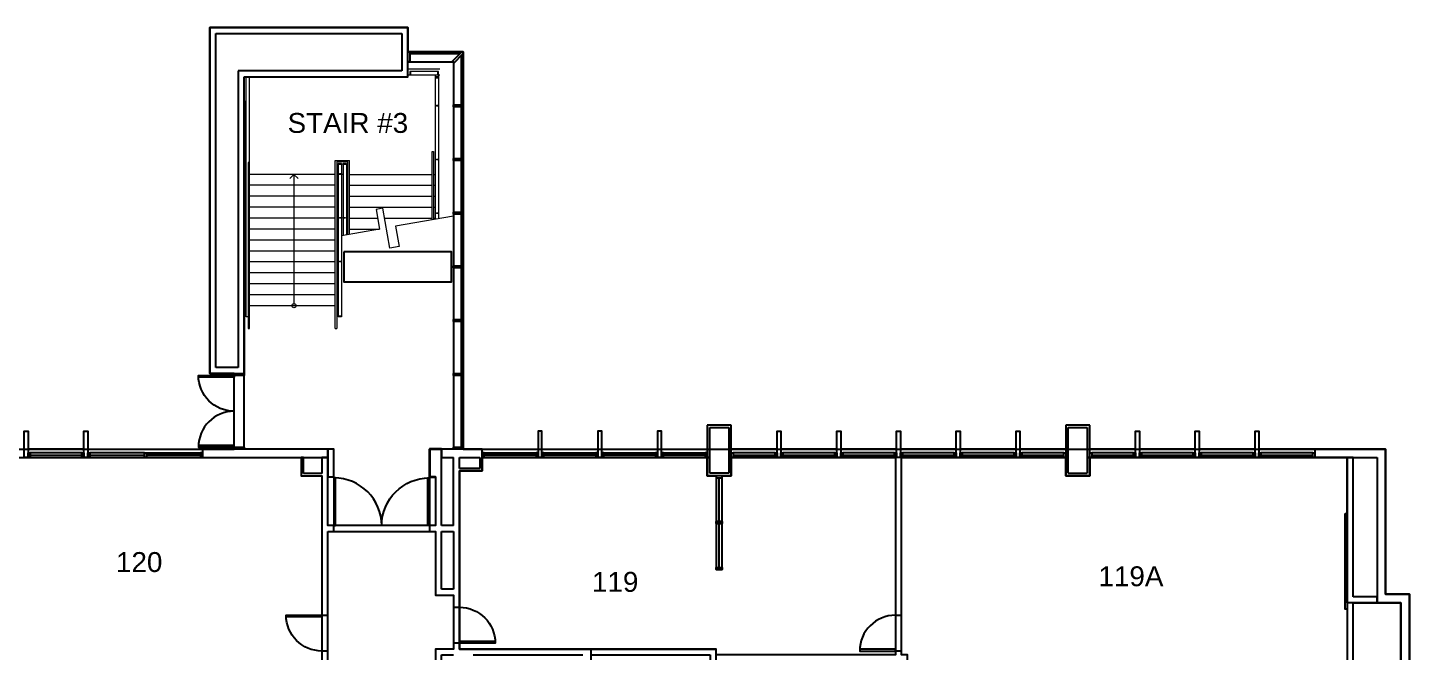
# Model space of a CAD drawing. Header units: inches. Extents: x -60 to 4824, y -1448 to 1233.
# Drawn here: x 3400 to 4788, y 607 to 1233 of the extents above; entities that cross this region are included whole.
import ezdxf

# ---------------------------------------------------------------- set-up
doc = ezdxf.new("R2010")
doc.units = ezdxf.units.IN
doc.header["$LTSCALE"] = 96
doc.header["$MEASUREMENT"] = 0
for name, color, linetype, lineweight in [('A-Anno-Note', 3, 'Continuous', 25), ('A-FLOR-CASE', 3, 'Continuous', 25), ('A-FLOR-STRS', 4, 'Continuous', 13), ('A-FLOR-STRS-ARRW', 1, 'Continuous', 5), ('A-WALL-INTR', 4, 'Continuous', 35)]:
    doc.layers.add(name, color=color, linetype=linetype, lineweight=lineweight)
for name, color, linetype in [('A-DOOR', 4, 'Continuous'), ('A-GLAZ', 3, 'Continuous'), ('A-WALL', 5, 'Continuous'), ('A-WALL-JAMB', 6, 'Continuous'), ('POLYGONS', 1, 'Continuous')]:
    doc.layers.add(name, color=color, linetype=linetype)
doc.styles.get("Standard").update_dxf_attribs({"font": 'arial.ttf'})

# ---------------------------------------------------------------- blocks, each defined once
blk = doc.blocks.new('*U492')
at = {"linetype": 'ByBlock', "lineweight": -2}
for p, q in [((146, 0), (0, 0)), ((8.5, -8.5), (154.5, -8.5))]:
    blk.add_line(p, q, dxfattribs=at)
at = {"lineweight": -2}
for p, q in [((146, 0), (0, 0)), ((8.5, -8.5), (154.5, -8.5))]:
    blk.add_line(p, q, dxfattribs=at)
blk = doc.blocks.new('*U494')
at = {"linetype": 'ByBlock', "lineweight": -2}
for p, q in [((668.5, 0), (-8.5, 0)), ((0, -8.5), (668.5, -8.5)), ((668.5, -8.5), (668.5, 0)), ((704.5, 0), (704.5, -8.5)), ((725.5, 0), (704.5, 0)), ((704.5, -8.5), (717, -8.5))]:
    blk.add_line(p, q, dxfattribs=at)
at = {"lineweight": -2}
for p, q in [((668.5, 0), (-8.5, 0)), ((0, -8.5), (668.5, -8.5)), ((668.5, -8.5), (668.5, 0)), ((704.5, 0), (704.5, -8.5)), ((725.5, 0), (704.5, 0)), ((704.5, -8.5), (717, -8.5))]:
    blk.add_line(p, q, dxfattribs=at)
blk = doc.blocks.new('*U496')
at = {"linetype": 'ByBlock', "lineweight": -2}
for p, q in [((0, 0), (0, -6)), ((68.5, 0), (0, 0)), ((158.5, 0), (74.5, 0)), ((158.5, -6), (158.5, 0)), ((352.5, 0), (194.5, 0)), ((352.5, -6), (352.5, 0)), ((388.5, 0), (388.5, -6)), ((609.5, 0), (388.5, 0)), ((609.5, -6), (609.5, 0)), ((645.5, 0), (645.5, -6)), ((771.5, 0), (645.5, 0)), ((0, -6), (16, -6)), ((18.5, -6), (158.5, -6)), ((194.5, 0), (194.5, -6)), ((194.5, -6), (279.5, -6)), ((285.5, -6), (342.5, -6)), ((348.5, -6), (352.5, -6)), ((388.5, -6), (492.5, -6)), ((498.5, -6), (609.5, -6)), ((645.5, -6), (649.5, -6)), ((655.5, -6), (771.5, -6)), ((777.5, -6), (795.5, -6))]:
    blk.add_line(p, q, dxfattribs=at)
at = {"lineweight": -2}
for p, q in [((0, 0), (0, -6)), ((68.5, 0), (0, 0)), ((158.5, 0), (74.5, 0)), ((158.5, -6), (158.5, 0)), ((352.5, 0), (194.5, 0)), ((352.5, -6), (352.5, 0)), ((388.5, 0), (388.5, -6)), ((609.5, 0), (388.5, 0)), ((609.5, -6), (609.5, 0)), ((645.5, 0), (645.5, -6)), ((771.5, 0), (645.5, 0)), ((0, -6), (16, -6)), ((18.5, -6), (158.5, -6)), ((194.5, 0), (194.5, -6)), ((194.5, -6), (279.5, -6)), ((285.5, -6), (342.5, -6)), ((348.5, -6), (352.5, -6)), ((388.5, -6), (492.5, -6)), ((498.5, -6), (609.5, -6)), ((645.5, -6), (649.5, -6)), ((655.5, -6), (771.5, -6)), ((777.5, -6), (795.5, -6))]:
    blk.add_line(p, q, dxfattribs=at)
blk = doc.blocks.new('*U364')
at = {"linetype": 'ByBlock', "lineweight": -2}
for p, q in [((0, 6), (0, 0)), ((0, 6), (90.5, 6)), ((0, 0), (16, 0)), ((96.5, 6), (170.5, 6)), ((123.5, 0), (170.5, 0)), ((170.5, 0), (170.5, 6)), ((206.5, 6), (206.5, 0)), ((210.5, 6), (206.5, 6)), ((206.5, 0), (220.5, 0)), ((220.5, 6), (216.5, 6)), ((220.5, 0), (220.5, 6)), ((256.5, 6), (256.5, 0)), ((330.5, 6), (256.5, 6)), ((256.5, 0), (410.5, 0)), ((410.5, 6), (336.5, 6)), ((410.5, 0), (410.5, 6)), ((446.5, 6), (446.5, 0)), ((450.5, 6), (446.5, 6)), ((446.5, 0), (456.5, 0)), ((456.5, 0), (456.5, 6)), ((492.5, 6), (492.5, 0)), ((492.5, 6), (515.3, 6)), ((495, 0), (514, 0)), ((530.5, 6), (515.3, 6)), ((516.5, 0), (530.5, 0)), ((530.5, 0), (530.5, 6)), ((566.5, 6), (566.5, 0)), ((570.5, 6), (566.5, 6)), ((566.5, 0), (650.5, 0)), ((650.5, 6), (576.5, 6)), ((650.5, 0), (650.5, 6)), ((686.5, 6), (686.5, 0)), ((690.5, 6), (686.5, 6)), ((686.5, 0), (700.5, 0)), ((700.5, 6), (696.5, 6)), ((700.5, 0), (700.5, 6)), ((736.5, 6), (736.5, 0)), ((810.5, 6), (736.5, 6)), ((736.5, 0), (816.5, 0)), ((18.5, 0), (117.5, 0))]:
    blk.add_line(p, q, dxfattribs=at)
at = {"lineweight": -2}
for p, q in [((0, 6), (0, 0)), ((0, 6), (90.5, 6)), ((0, 0), (16, 0)), ((96.5, 6), (170.5, 6)), ((123.5, 0), (170.5, 0)), ((170.5, 0), (170.5, 6)), ((206.5, 6), (206.5, 0)), ((210.5, 6), (206.5, 6)), ((206.5, 0), (220.5, 0)), ((220.5, 6), (216.5, 6)), ((220.5, 0), (220.5, 6)), ((256.5, 6), (256.5, 0)), ((330.5, 6), (256.5, 6)), ((256.5, 0), (410.5, 0)), ((410.5, 6), (336.5, 6)), ((410.5, 0), (410.5, 6)), ((446.5, 6), (446.5, 0)), ((450.5, 6), (446.5, 6)), ((446.5, 0), (456.5, 0)), ((456.5, 0), (456.5, 6)), ((492.5, 6), (492.5, 0)), ((492.5, 6), (515.3, 6)), ((495, 0), (514, 0)), ((530.5, 6), (515.3, 6)), ((516.5, 0), (530.5, 0)), ((530.5, 0), (530.5, 6)), ((566.5, 6), (566.5, 0)), ((570.5, 6), (566.5, 6)), ((566.5, 0), (650.5, 0)), ((650.5, 6), (576.5, 6)), ((650.5, 0), (650.5, 6)), ((686.5, 6), (686.5, 0)), ((690.5, 6), (686.5, 6)), ((686.5, 0), (700.5, 0)), ((700.5, 6), (696.5, 6)), ((700.5, 0), (700.5, 6)), ((736.5, 6), (736.5, 0)), ((810.5, 6), (736.5, 6)), ((736.5, 0), (816.5, 0)), ((18.5, 0), (117.5, 0))]:
    blk.add_line(p, q, dxfattribs=at)
blk = doc.blocks.new('*U366')
at = {"linetype": 'ByBlock', "lineweight": -2}
for p, q in [((18, 3), (0, 3)), ((24, 3), (282, 3)), ((6, -3), (18, -3)), ((38, -3), (148, -3)), ((156, -3), (276, -3))]:
    blk.add_line(p, q, dxfattribs=at)
at = {"lineweight": -2}
for p, q in [((18, 3), (0, 3)), ((24, 3), (282, 3)), ((6, -3), (18, -3)), ((38, -3), (148, -3)), ((156, -3), (276, -3))]:
    blk.add_line(p, q, dxfattribs=at)
blk = doc.blocks.new('*U294')
at = {"linetype": 'ByBlock', "lineweight": -2}
for p, q in [((0, -8.5), (24, -8.5)), ((32.5, 0), (8.5, 0))]:
    blk.add_line(p, q, dxfattribs=at)
at = {"lineweight": -2}
for p, q in [((0, -8.5), (24, -8.5)), ((32.5, 0), (8.5, 0))]:
    blk.add_line(p, q, dxfattribs=at)
blk = doc.blocks.new('*U297')
at = {"linetype": 'ByBlock', "lineweight": -2}
for p, q in [((0, 0), (0, -8.5)), ((71, 0), (0, 0)), ((0, -8.5), (62.5, -8.5))]:
    blk.add_line(p, q, dxfattribs=at)
at = {"lineweight": -2}
for p, q in [((0, 0), (0, -8.5)), ((71, 0), (0, 0)), ((0, -8.5), (62.5, -8.5))]:
    blk.add_line(p, q, dxfattribs=at)
blk = doc.blocks.new('*U300')
at = {"linetype": 'ByBlock', "lineweight": -2}
for p, q in [((0, 3), (0, -3)), ((158.5, 3), (0, 3)), ((158.5, -3), (158.5, 3)), ((194.5, 3), (194.5, -3)), ((198.5, 3), (194.5, 3)), ((0, -3), (158.5, -3)), ((194.5, -3), (198.5, -3))]:
    blk.add_line(p, q, dxfattribs=at)
at = {"lineweight": -2}
for p, q in [((0, 3), (0, -3)), ((158.5, 3), (0, 3)), ((158.5, -3), (158.5, 3)), ((194.5, 3), (194.5, -3)), ((198.5, 3), (194.5, 3)), ((0, -3), (158.5, -3)), ((194.5, -3), (198.5, -3))]:
    blk.add_line(p, q, dxfattribs=at)
blk = doc.blocks.new('*U301')
at = {"linetype": 'ByBlock', "lineweight": -2}
for p, q in [((18, 3), (6, 3)), ((0, -3), (18, -3))]:
    blk.add_line(p, q, dxfattribs=at)
at = {"lineweight": -2}
for p, q in [((18, 3), (6, 3)), ((0, -3), (18, -3))]:
    blk.add_line(p, q, dxfattribs=at)
blk = doc.blocks.new('*U302')
at = {"linetype": 'ByBlock', "lineweight": -2}
for p, q in [((61, 0), (-3, 0)), ((116, 0), (67, 0)), ((3, -6), (61, -6)), ((67, -6), (144, -6))]:
    blk.add_line(p, q, dxfattribs=at)
at = {"lineweight": -2}
for p, q in [((61, 0), (-3, 0)), ((116, 0), (67, 0)), ((3, -6), (61, -6)), ((67, -6), (144, -6))]:
    blk.add_line(p, q, dxfattribs=at)
blk = doc.blocks.new('*U306')
at = {"linetype": 'ByBlock', "lineweight": -2}
for p, q in [((420, 0), (-3, 0)), ((3, -6), (414, -6))]:
    blk.add_line(p, q, dxfattribs=at)
at = {"lineweight": -2}
for p, q in [((420, 0), (-3, 0)), ((3, -6), (414, -6))]:
    blk.add_line(p, q, dxfattribs=at)
blk = doc.blocks.new('*U227')
at = {"linetype": 'ByBlock', "lineweight": -2}
for p, q in [((17.2, 0), (-1.3, 0)), ((17.2, -2.5), (17.2, 0)), ((1.3, -2.5), (17.2, -2.5))]:
    blk.add_line(p, q, dxfattribs=at)
at = {"lineweight": -2}
for p, q in [((17.2, 0), (-1.3, 0)), ((17.2, -2.5), (17.2, 0)), ((1.3, -2.5), (17.2, -2.5))]:
    blk.add_line(p, q, dxfattribs=at)
blk = doc.blocks.new('*U228')
at = {"linetype": 'ByBlock', "lineweight": -2}
for p, q in [((0, 0), (0, -2.5)), ((32.5, 0), (0, 0)), ((0, -2.5), (30, -2.5))]:
    blk.add_line(p, q, dxfattribs=at)
at = {"lineweight": -2}
for p, q in [((0, 0), (0, -2.5)), ((32.5, 0), (0, 0)), ((0, -2.5), (30, -2.5))]:
    blk.add_line(p, q, dxfattribs=at)
blk = doc.blocks.new('*U229')
at = {"linetype": 'ByBlock', "lineweight": -2}
for p, q in [((17.2, 0), (1.3, 0)), ((17.2, -2.5), (17.2, 0)), ((-1.2, -2.5), (17.2, -2.5))]:
    blk.add_line(p, q, dxfattribs=at)
at = {"lineweight": -2}
for p, q in [((17.2, 0), (1.3, 0)), ((17.2, -2.5), (17.2, 0)), ((-1.2, -2.5), (17.2, -2.5))]:
    blk.add_line(p, q, dxfattribs=at)
blk = doc.blocks.new('*U230')
at = {"linetype": 'ByBlock', "lineweight": -2}
for p, q in [((0, 0), (0, -2.5)), ((30, 0), (0, 0)), ((0, -2.5), (32.5, -2.5))]:
    blk.add_line(p, q, dxfattribs=at)
at = {"lineweight": -2}
for p, q in [((0, 0), (0, -2.5)), ((30, 0), (0, 0)), ((0, -2.5), (32.5, -2.5))]:
    blk.add_line(p, q, dxfattribs=at)
blk = doc.blocks.new('*U231')
at = {"linetype": 'ByBlock', "lineweight": -2}
for p, q in [((6.5, 1.2), (-2.5, 1.2)), ((21.5, 1.2), (12.5, 1.2)), ((0, -1.3), (19, -1.3))]:
    blk.add_line(p, q, dxfattribs=at)
at = {"lineweight": -2}
for p, q in [((6.5, 1.2), (-2.5, 1.2)), ((21.5, 1.2), (12.5, 1.2)), ((0, -1.3), (19, -1.3))]:
    blk.add_line(p, q, dxfattribs=at)
blk = doc.blocks.new('*U232')
at = {"linetype": 'ByBlock', "lineweight": -2}
for p, q in [((19, 1.2), (0, 1.2)), ((-2.5, -1.3), (21.5, -1.3))]:
    blk.add_line(p, q, dxfattribs=at)
at = {"lineweight": -2}
for p, q in [((19, 1.2), (0, 1.2)), ((-2.5, -1.3), (21.5, -1.3))]:
    blk.add_line(p, q, dxfattribs=at)
blk = doc.blocks.new('*U233')
at = {"linetype": 'ByBlock', "lineweight": -2}
for p, q in [((17.2, 0), (-1.3, 0)), ((17.2, -2.5), (17.2, 0)), ((1.3, -2.5), (17.2, -2.5))]:
    blk.add_line(p, q, dxfattribs=at)
at = {"lineweight": -2}
for p, q in [((17.2, 0), (-1.3, 0)), ((17.2, -2.5), (17.2, 0)), ((1.3, -2.5), (17.2, -2.5))]:
    blk.add_line(p, q, dxfattribs=at)
blk = doc.blocks.new('*U234')
at = {"linetype": 'ByBlock', "lineweight": -2}
for p, q in [((0, 0), (0, -2.5)), ((32.5, 0), (0, 0)), ((0, -2.5), (30, -2.5))]:
    blk.add_line(p, q, dxfattribs=at)
at = {"lineweight": -2}
for p, q in [((0, 0), (0, -2.5)), ((32.5, 0), (0, 0)), ((0, -2.5), (30, -2.5))]:
    blk.add_line(p, q, dxfattribs=at)
blk = doc.blocks.new('*U235')
at = {"linetype": 'ByBlock', "lineweight": -2}
for p, q in [((17.2, 0), (1.3, 0)), ((17.2, -2.5), (17.2, 0)), ((-1.2, -2.5), (17.2, -2.5))]:
    blk.add_line(p, q, dxfattribs=at)
at = {"lineweight": -2}
for p, q in [((17.2, 0), (1.3, 0)), ((17.2, -2.5), (17.2, 0)), ((-1.2, -2.5), (17.2, -2.5))]:
    blk.add_line(p, q, dxfattribs=at)
blk = doc.blocks.new('*U236')
at = {"linetype": 'ByBlock', "lineweight": -2}
for p, q in [((0, 0), (0, -2.5)), ((30, 0), (0, 0)), ((0, -2.5), (32.5, -2.5))]:
    blk.add_line(p, q, dxfattribs=at)
at = {"lineweight": -2}
for p, q in [((0, 0), (0, -2.5)), ((30, 0), (0, 0)), ((0, -2.5), (32.5, -2.5))]:
    blk.add_line(p, q, dxfattribs=at)
blk = doc.blocks.new('*U237')
at = {"linetype": 'ByBlock', "lineweight": -2}
for p, q in [((21.5, 1.3), (-2.5, 1.3)), ((0, -1.2), (19, -1.2))]:
    blk.add_line(p, q, dxfattribs=at)
at = {"lineweight": -2}
for p, q in [((21.5, 1.3), (-2.5, 1.3)), ((0, -1.2), (19, -1.2))]:
    blk.add_line(p, q, dxfattribs=at)
blk = doc.blocks.new('*U238')
at = {"linetype": 'ByBlock', "lineweight": -2}
for p, q in [((19, 1.2), (0, 1.2)), ((-2.5, -1.2), (21.5, -1.2))]:
    blk.add_line(p, q, dxfattribs=at)
at = {"lineweight": -2}
for p, q in [((19, 1.2), (0, 1.2)), ((-2.5, -1.2), (21.5, -1.2))]:
    blk.add_line(p, q, dxfattribs=at)
blk = doc.blocks.new('*U240')
at = {"linetype": 'ByBlock', "lineweight": -2}
for p, q in [((0, 4.3), (0, -4.2)), ((126, 4.3), (0, 4.3)), ((126, -4.2), (126, 4.3)), ((0, -4.2), (126, -4.2))]:
    blk.add_line(p, q, dxfattribs=at)
at = {"lineweight": -2}
for p, q in [((0, 4.3), (0, -4.2)), ((126, 4.3), (0, 4.3)), ((126, -4.2), (126, 4.3)), ((0, -4.2), (126, -4.2))]:
    blk.add_line(p, q, dxfattribs=at)
blk = doc.blocks.new('*U241')
at = {"linetype": 'ByBlock', "lineweight": -2}
for p, q in [((20.5, 4.2), (0, 4.2)), ((38.5, 4.2), (26.5, 4.2)), ((38.5, -4.2), (38.5, 4.2)), ((-2.5, -4.2), (38.5, -4.2))]:
    blk.add_line(p, q, dxfattribs=at)
at = {"lineweight": -2}
for p, q in [((20.5, 4.2), (0, 4.2)), ((38.5, 4.2), (26.5, 4.2)), ((38.5, -4.2), (38.5, 4.2)), ((-2.5, -4.2), (38.5, -4.2))]:
    blk.add_line(p, q, dxfattribs=at)
blk = doc.blocks.new('*U250')
at = {"linetype": 'ByBlock', "lineweight": -2}
for p, q in [((27, 1.2), (6, 1.2)), ((6, -1.2), (24.5, -1.2))]:
    blk.add_line(p, q, dxfattribs=at)
at = {"lineweight": -2}
for p, q in [((27, 1.2), (6, 1.2)), ((6, -1.2), (24.5, -1.2))]:
    blk.add_line(p, q, dxfattribs=at)
blk = doc.blocks.new('*U172')
at = {"linetype": 'ByBlock', "lineweight": -2}
for p, q in [((12, 0), (0, 0)), ((24, 0), (18, 0)), ((24, -6), (24, 0)), ((120, 0), (120, -6)), ((126, 0), (120, 0)), ((0, -6), (12, -6)), ((18, -6), (24, -6)), ((120, -6), (126, -6))]:
    blk.add_line(p, q, dxfattribs=at)
at = {"lineweight": -2}
for p, q in [((12, 0), (0, 0)), ((24, 0), (18, 0)), ((24, -6), (24, 0)), ((120, 0), (120, -6)), ((126, 0), (120, 0)), ((0, -6), (12, -6)), ((18, -6), (24, -6)), ((120, -6), (126, -6))]:
    blk.add_line(p, q, dxfattribs=at)
blk = doc.blocks.new('*U173')
at = {"linetype": 'ByBlock', "lineweight": -2}
for p, q in [((6, 0), (0, 0)), ((6, -28), (6, 0)), ((-6, -28), (6, -28))]:
    blk.add_line(p, q, dxfattribs=at)
at = {"lineweight": -2}
for p, q in [((6, 0), (0, 0)), ((6, -28), (6, 0)), ((-6, -28), (6, -28))]:
    blk.add_line(p, q, dxfattribs=at)
blk = doc.blocks.new('*U174')
at = {"linetype": 'ByBlock', "lineweight": -2}
for p, q in [((0, 0), (0, -28)), ((6, 0), (0, 0)), ((6, -28), (6, 0)), ((0, -28), (6, -28))]:
    blk.add_line(p, q, dxfattribs=at)
at = {"lineweight": -2}
for p, q in [((0, 0), (0, -28)), ((6, 0), (0, 0)), ((6, -28), (6, 0)), ((0, -28), (6, -28))]:
    blk.add_line(p, q, dxfattribs=at)
blk = doc.blocks.new('*U447')
at = {"linetype": 'ByBlock', "lineweight": -2}
for p, q in [((27, 3), (3, 3)), ((27, -3), (27, 3)), ((3, -3), (27, -3))]:
    blk.add_line(p, q, dxfattribs=at)
at = {"lineweight": -2}
for p, q in [((27, 3), (3, 3)), ((27, -3), (27, 3)), ((3, -3), (27, -3))]:
    blk.add_line(p, q, dxfattribs=at)
blk = doc.blocks.new('*U448')
at = {"linetype": 'ByBlock', "lineweight": -2}
for p, q in [((0, 3), (0, -3)), ((140, 3), (0, 3)), ((208.5, 3), (146, 3)), ((208.5, -3), (208.5, 3)), ((244.5, 3), (244.5, -3)), ((324.5, 3), (244.5, 3)), ((0, -3), (208.5, -3)), ((244.5, -3), (318.5, -3))]:
    blk.add_line(p, q, dxfattribs=at)
at = {"lineweight": -2}
for p, q in [((0, 3), (0, -3)), ((140, 3), (0, 3)), ((208.5, 3), (146, 3)), ((208.5, -3), (208.5, 3)), ((244.5, 3), (244.5, -3)), ((324.5, 3), (244.5, 3)), ((0, -3), (208.5, -3)), ((244.5, -3), (318.5, -3))]:
    blk.add_line(p, q, dxfattribs=at)
blk = doc.blocks.new('*U39')
at = {"linetype": 'ByBlock', "lineweight": -2}
for p, q in [((9, 0), (3, 0)), ((9, -6), (9, 0)), ((45, 0), (45, -6)), ((57, 0), (45, 0)), ((121, 0), (63, 0)), ((127, 0), (195.5, 0)), ((3, -6), (9, -6)), ((45, -6), (121, -6)), ((121, -6), (182, -6)), ((184.5, -6), (195.5, -6))]:
    blk.add_line(p, q, dxfattribs=at)
at = {"lineweight": -2}
for p, q in [((9, 0), (3, 0)), ((9, -6), (9, 0)), ((45, 0), (45, -6)), ((57, 0), (45, 0)), ((121, 0), (63, 0)), ((127, 0), (195.5, 0)), ((3, -6), (9, -6)), ((45, -6), (121, -6)), ((121, -6), (182, -6)), ((184.5, -6), (195.5, -6))]:
    blk.add_line(p, q, dxfattribs=at)
blk = doc.blocks.new('*U68')
at = {"linetype": 'ByBlock', "lineweight": -2}
for p, q in [((344.5, 0), (-3, 0)), ((3, -6), (338.5, -6))]:
    blk.add_line(p, q, dxfattribs=at)
at = {"lineweight": -2}
for p, q in [((344.5, 0), (-3, 0)), ((3, -6), (338.5, -6))]:
    blk.add_line(p, q, dxfattribs=at)
blk = doc.blocks.new('*U69')
at = {"linetype": 'ByBlock', "lineweight": -2}
for p, q in [((186.8, 3), (0, 3)), ((-6, -3), (192.8, -3))]:
    blk.add_line(p, q, dxfattribs=at)
at = {"lineweight": -2}
for p, q in [((186.8, 3), (0, 3)), ((-6, -3), (192.8, -3))]:
    blk.add_line(p, q, dxfattribs=at)
blk = doc.blocks.new('*U70')
at = {"linetype": 'ByBlock', "lineweight": -2}
for p, q in [((40.5, 0), (3, 0)), ((-3, -6), (46.5, -6))]:
    blk.add_line(p, q, dxfattribs=at)
at = {"lineweight": -2}
for p, q in [((40.5, 0), (3, 0)), ((-3, -6), (46.5, -6))]:
    blk.add_line(p, q, dxfattribs=at)
blk = doc.blocks.new('*U71')
at = {"linetype": 'ByBlock', "lineweight": -2}
for p, q in [((301, 0), (3, 0)), ((-3, -6), (295, -6))]:
    blk.add_line(p, q, dxfattribs=at)
at = {"lineweight": -2}
for p, q in [((301, 0), (3, 0)), ((-3, -6), (295, -6))]:
    blk.add_line(p, q, dxfattribs=at)
blk = doc.blocks.new('*U72')
at = {"linetype": 'ByBlock', "lineweight": -2}
for p, q in [((28.5, 3), (-6, 3)), ((0, -3), (22.5, -3))]:
    blk.add_line(p, q, dxfattribs=at)
at = {"lineweight": -2}
for p, q in [((28.5, 3), (-6, 3)), ((0, -3), (22.5, -3))]:
    blk.add_line(p, q, dxfattribs=at)
blk = doc.blocks.new('*U75')
at = {"linetype": 'ByBlock', "lineweight": -2}
for p, q in [((158.3, 3), (-6, 3)), ((0, -3), (164.3, -3))]:
    blk.add_line(p, q, dxfattribs=at)
at = {"lineweight": -2}
for p, q in [((158.3, 3), (-6, 3)), ((0, -3), (164.3, -3))]:
    blk.add_line(p, q, dxfattribs=at)
blk = doc.blocks.new('*U96')
at = {"linetype": 'ByBlock', "lineweight": -2}
for p, q in [((20.5, 1.2), (-2.5, 1.2)), ((0, -1.2), (20.5, -1.2))]:
    blk.add_line(p, q, dxfattribs=at)
at = {"lineweight": -2}
for p, q in [((20.5, 1.2), (-2.5, 1.2)), ((0, -1.2), (20.5, -1.2))]:
    blk.add_line(p, q, dxfattribs=at)
blk = doc.blocks.new('*U97')
at = {"linetype": 'ByBlock', "lineweight": -2}
for p, q in [((12.2, 0), (1.2, 0)), ((-1.3, -2.5), (20.7, -2.5))]:
    blk.add_line(p, q, dxfattribs=at)
at = {"lineweight": -2}
for p, q in [((12.2, 0), (1.2, 0)), ((-1.3, -2.5), (20.7, -2.5))]:
    blk.add_line(p, q, dxfattribs=at)
blk = doc.blocks.new('*U98')
at = {"linetype": 'ByBlock', "lineweight": -2}
for p, q in [((0, 0), (0, -2.5)), ((16, 0), (0, 0)), ((0, -2.5), (18.5, -2.5))]:
    blk.add_line(p, q, dxfattribs=at)
at = {"lineweight": -2}
for p, q in [((0, 0), (0, -2.5)), ((16, 0), (0, 0)), ((0, -2.5), (18.5, -2.5))]:
    blk.add_line(p, q, dxfattribs=at)

msp = doc.modelspace()

# ---------------------------------------------------------------- linework, layer by layer
at = {"layer": 'A-DOOR', "linetype": 'ByBlock', "lineweight": -2}
for points in [[(3608, 884), (3608, 882.2), (3572, 882.2), (3572, 884)], [(3608, 812), (3608, 813.7), (3572, 813.7), (3572, 812)], [(3708, 733), (3709.7, 733), (3709.7, 781), (3708, 781)], [(3804, 733), (3802.2, 733), (3802.2, 781), (3804, 781)], [(3696, 643), (3696, 641.3), (3660, 641.3), (3660, 643)], [(3834, 615), (3834, 616.8), (3870, 616.8), (3870, 615)], [(4272, 607), (4272, 608.8), (4236, 608.8), (4236, 607)]]:
    msp.add_lwpolyline(points, close=True, dxfattribs=at)
at = {"layer": 'A-DOOR', "linetype": 'ByBlock', "lineweight": -2, "extrusion": (3.00131e-34, -4.91387e-27, -1)}
msp.add_arc((-3608, 884), 36, 270, 360, dxfattribs=at)
at = {"layer": 'A-DOOR', "linetype": 'ByBlock', "lineweight": -2}
for centre, radius, start, end in [((3608, 812), 36, 90, 180), ((3708, 733), 48, 0, 90), ((4272, 607), 36, 90, 180)]:
    msp.add_arc(centre, radius, start, end, dxfattribs=at)
at = {"layer": 'A-DOOR', "linetype": 'ByBlock', "lineweight": -2, "extrusion": (0, 0, -1)}
for centre, radius, start, end in [((-3804, 733), 48, 0, 90), ((-3696, 643), 36, 270, 0), ((-3834, 615), 36, 90, 180)]:
    msp.add_arc(centre, radius, start, end, dxfattribs=at)
at = {"layer": 'A-FLOR-CASE'}
for points in [[(3718, 1008), (3718, 978), (3826, 978), (3826, 1008)], [(4723.5, 745.2), (4725.5, 745.2), (4725.5, 649.2), (4723.5, 649.2)]]:
    msp.add_lwpolyline(points, close=True, dxfattribs=at)
at = {"layer": 'A-FLOR-STRS'}
for p, q in [((3620, 943), (3620, 1184)), ((3623.4, 943), (3623.4, 1184)), ((3782.2, 1192), (3814.4, 1192)), ((3782.2, 1186), (3814.4, 1186)), ((3809.6, 1186), (3809.6, 1040.8)), ((3813, 1186), (3813, 1041.4)), ((3709.4, 931), (3709.4, 1100)), ((3709.4, 1100), (3723.6, 1100)), ((3722.1, 1098.5), (3710.9, 1098.5)), ((3710.9, 1098.5), (3710.9, 931)), ((3715.8, 1097), (3712.4, 1097)), ((3712.4, 1097), (3712.4, 943)), ((3715.8, 1097), (3715.8, 943)), ((3720.6, 1097), (3717.2, 1097)), ((3717.2, 1097), (3717.2, 1024.5)), ((3720.6, 1097), (3720.6, 1025.1)), ((3709.4, 1086), (3623.4, 1086)), ((3712.4, 1086), (3710.9, 1086)), ((3715.8, 1096), (3712.4, 1096)), ((3715.8, 1086), (3712.4, 1086)), ((3717.2, 1086), (3715.8, 1086)), ((3720.6, 1096), (3717.2, 1096)), ((3720.6, 1086), (3722.1, 1086)), ((3723.6, 1086), (3806.6, 1086)), ((3808.1, 1086), (3809.6, 1086)), ((3709.4, 1075), (3623.4, 1075)), ((3712.4, 1075), (3710.9, 1075)), ((3720.6, 1075), (3722.1, 1075)), ((3723.6, 1075), (3806.6, 1075)), ((3808.1, 1075), (3809.6, 1075)), ((3709.4, 1064), (3623.4, 1064)), ((3712.4, 1064), (3710.9, 1064)), ((3720.6, 1064), (3722.1, 1064)), ((3723.6, 1064), (3806.6, 1064)), ((3808.1, 1064), (3809.6, 1064)), ((3709.4, 1053), (3623.4, 1053)), ((3709.4, 1042), (3623.4, 1042)), ((3712.4, 1053), (3710.9, 1053)), ((3712.4, 1042), (3710.9, 1042)), ((3720.6, 1053), (3722.1, 1053)), ((3720.6, 1042), (3722.1, 1042)), ((3723.6, 1053), (3806.6, 1053)), ((3723.6, 1042), (3751.9, 1042)), ((3759.1, 1042), (3806.6, 1042)), ((3808.1, 1053), (3809.6, 1053)), ((3808.1, 1042), (3809.6, 1042)), ((3709.4, 1031), (3623.4, 1031)), ((3712.4, 1031), (3710.9, 1031)), ((3720.6, 1031), (3722.1, 1031)), ((3723.6, 1031), (3753.8, 1031)), ((3753.7, 1031), (3753.8, 1031)), ((3709.4, 1020), (3623.4, 1020)), ((3712.4, 1020), (3710.9, 1020)), ((3709.4, 1009), (3623.4, 1009)), ((3712.4, 1009), (3710.9, 1009)), ((3709.4, 998), (3623.4, 998)), ((3709.4, 987), (3623.4, 987)), ((3712.4, 998), (3710.9, 998)), ((3712.4, 987), (3710.9, 987)), ((3709.4, 976), (3623.4, 976)), ((3712.4, 976), (3710.9, 976)), ((3709.4, 965), (3623.4, 965)), ((3712.4, 965), (3710.9, 965)), ((3709.4, 954), (3623.4, 954)), ((3710.9, 954), (3712.4, 954)), ((3621.9, 943), (3620, 943)), ((3709.4, 931), (3710.9, 931))]:
    msp.add_line(p, q, dxfattribs=at)
for points in [[(3785.3, 1186), (3785.3, 1189.4), (3784.2, 1189.4), (3784.2, 1186)], [(3813, 1184), (3809.6, 1184), (3809.6, 1183), (3813, 1183)], [(3813, 1186), (3813, 1189.4), (3812, 1189.4), (3812, 1186)], [(3813, 1154.6), (3811, 1154.6), (3811, 1155.4), (3813, 1155.4)], [(3621.9, 1098), (3621.9, 931), (3623.4, 931), (3623.4, 1098), (3621.9, 1098)], [(3715.8, 1096), (3712.4, 1096), (3712.4, 1097), (3715.8, 1097)], [(3720.6, 1096), (3717.2, 1096), (3717.2, 1097), (3720.6, 1097)], [(3813, 1100.6), (3811, 1100.6), (3811, 1101.4), (3813, 1101.4)], [(3813, 1100.6), (3811, 1100.6), (3811, 1101.4), (3813, 1101.4)], [(3715.8, 1086), (3713.8, 1086), (3713.8, 1086.8), (3715.8, 1086.8)], [(3715.8, 1086), (3713.8, 1086), (3713.8, 1086.8), (3715.8, 1086.8)], [(3715.8, 1042), (3713.8, 1042), (3713.8, 1042.8), (3715.8, 1042.8)], [(3715.8, 1042), (3713.8, 1042), (3713.8, 1042.8), (3715.8, 1042.8)], [(3719.2, 1042), (3717.2, 1042), (3717.2, 1042.8), (3719.2, 1042.8)], [(3719.2, 1042), (3717.2, 1042), (3717.2, 1042.8), (3719.2, 1042.8)], [(3813, 1046.6), (3811, 1046.6), (3811, 1047.4), (3813, 1047.4)], [(3715.8, 998), (3713.8, 998), (3713.8, 998.8), (3715.8, 998.8)], [(3715.8, 998), (3713.8, 998), (3713.8, 998.8), (3715.8, 998.8)], [(3715.8, 943), (3712.4, 943), (3712.4, 944), (3715.8, 944)]]:
    msp.add_lwpolyline(points, close=True, dxfattribs=at)
for points in [[(3812, 1189.4), (3785.3, 1189.4)], [(3722.1, 1025.4), (3722.1, 1098.5)], [(3723.6, 1025.6), (3723.6, 1100)], [(3806.6, 1040.3), (3806.6, 1109), (3808.1, 1109), (3808.1, 1040.5)]]:
    msp.add_lwpolyline(points, dxfattribs=at)
at = {"layer": 'A-FLOR-STRS-ARRW'}
for points in [[(3663.7, 1081.8), (3667.9, 1086), (3672.1, 1081.8)], [(3667.9, 1086), (3667.9, 1086), (3667.9, 956)], [(3828, 1044.1), (3770, 1033.8), (3773.6, 1013.6), (3764.3, 1012), (3757.3, 1051.9), (3750.4, 1050.6), (3753.8, 1031), (3715.8, 1024.3)]]:
    msp.add_lwpolyline(points, dxfattribs=at)
msp.add_circle((3667.9, 954), 2, dxfattribs=at)
at = {"layer": 'A-GLAZ'}
for p, q in [((3838, 1209), (3782.2, 1209)), ((3838, 1156), (3838, 1207.6)), ((3834.6, 1207), (3784.2, 1207)), ((3784.2, 1199), (3826.6, 1199)), ((3828, 1197.6), (3828, 1156)), ((3836, 1156), (3836, 1205.6)), ((3618, 1160), (3618, 886)), ((3828, 1154), (3828, 1048)), ((3836, 1102), (3836, 1154)), ((3838, 1048), (3838, 1154)), ((3836, 1048), (3836, 1100)), ((3828, 1046), (3828, 994)), ((3836, 994), (3836, 1046)), ((3838, 994), (3838, 1046)), ((3828, 992), (3828, 940)), ((3836, 940), (3836, 992)), ((3838, 940), (3838, 992)), ((3828, 938), (3828, 886)), ((3836, 886), (3836, 938)), ((3838, 886), (3838, 938)), ((3828, 884), (3828, 812)), ((3836, 812), (3836, 884)), ((3838, 812), (3838, 884)), ((3457, 810), (3401, 810)), ((3455, 806), (3403, 806)), ((3461, 810), (3576, 810)), ((3518, 806), (3463, 806)), ((3520, 806), (3574, 806)), ((3857, 810), (3913, 810)), ((3859, 806), (3911, 806)), ((3917, 810), (3973, 810)), ((3919, 806), (3971, 806)), ((3977, 810), (4033, 810)), ((3979, 806), (4031, 806)), ((4037, 810), (4083, 810)), ((4039, 810), (4081, 810)), ((4039, 806), (4081, 806)), ((4153, 810), (4107, 810)), ((4151, 810), (4109, 810)), ((4151, 806), (4109, 806)), ((4213, 810), (4157, 810)), ((4211, 806), (4159, 806)), ((4273, 810), (4217, 810)), ((4271, 806), (4219, 806)), ((4333, 810), (4277, 810)), ((4331, 806), (4279, 806)), ((4393, 810), (4337, 810)), ((4391, 806), (4339, 806)), ((4443, 810), (4397, 810)), ((4441, 806), (4399, 806)), ((4513, 810), (4467, 810)), ((4511, 806), (4469, 806)), ((4573, 810), (4517, 810)), ((4571, 806), (4519, 806)), ((4633, 810), (4577, 810)), ((4631, 806), (4579, 806)), ((4693, 810), (4637, 810)), ((4691, 806), (4639, 806)), ((3403, 803.7), (3455, 803.7)), ((3403, 801.5), (3455, 801.5)), ((3463, 803.7), (3518, 803.7)), ((3463, 801.5), (3518, 801.5)), ((3574, 803.7), (3520, 803.7)), ((3574, 801.5), (3520, 801.5)), ((3911, 803.7), (3859, 803.7)), ((3911, 801.5), (3859, 801.5)), ((3971, 803.7), (3919, 803.7)), ((3971, 801.5), (3919, 801.5)), ((4031, 803.7), (3979, 803.7)), ((4031, 801.5), (3979, 801.5)), ((4081, 803.7), (4039, 803.7)), ((4081, 801.5), (4039, 801.5)), ((4109, 803.7), (4151, 803.7)), ((4109, 801.5), (4151, 801.5)), ((4159, 803.7), (4211, 803.7)), ((4159, 801.5), (4211, 801.5)), ((4219, 803.7), (4271, 803.7)), ((4219, 801.5), (4271, 801.5)), ((4279, 803.7), (4331, 803.7)), ((4279, 801.5), (4331, 801.5)), ((4339, 803.7), (4391, 803.7)), ((4339, 801.5), (4391, 801.5)), ((4399, 803.7), (4441, 803.7)), ((4399, 801.5), (4441, 801.5)), ((4469, 803.7), (4511, 803.7)), ((4469, 801.5), (4511, 801.5)), ((4519, 803.7), (4571, 803.7)), ((4519, 801.5), (4571, 801.5)), ((4579, 803.7), (4631, 803.7)), ((4579, 801.5), (4631, 801.5)), ((4639, 803.7), (4691, 803.7)), ((4639, 801.5), (4691, 801.5))]:
    msp.add_line(p, q, dxfattribs=at)
at = {"layer": 'A-GLAZ', "linetype": 'ByBlock', "lineweight": 18}
for p, q in [((4092, 735), (4092, 783)), ((4098, 735), (4098, 783)), ((4092, 689), (4092, 737)), ((4098, 689), (4098, 737))]:
    msp.add_line(p, q, dxfattribs=at)
at = {"layer": 'A-GLAZ', "linetype": 'ByBlock', "lineweight": -2}
for p, q in [((4095, 737), (4095, 781)), ((4095, 691), (4095, 735))]:
    msp.add_line(p, q, dxfattribs=at)
at = {"layer": 'A-WALL-JAMB'}
for points in [[(3784.2, 1209), (3784.2, 1199), (3782.2, 1199), (3782.2, 1209)], [(3828, 1199), (3828, 1197.6), (3838, 1207.6), (3838, 1209), (3836.6, 1209), (3826.6, 1199)], [(3838, 1154), (3828, 1154), (3828, 1156), (3838, 1156)], [(3838, 1100), (3828, 1100), (3828, 1102), (3838, 1102)], [(3838, 1046), (3828, 1046), (3828, 1048), (3838, 1048)], [(3838, 992), (3828, 992), (3828, 994), (3838, 994)], [(3838, 938), (3828, 938), (3828, 940), (3838, 940)], [(3618, 884), (3608, 884), (3608, 886), (3618, 886)], [(3838, 884), (3828, 884), (3828, 886), (3838, 886)], [(3401, 801.5), (3397, 801.5), (3397, 828), (3401, 828)], [(3461, 801.5), (3457, 801.5), (3457, 828), (3461, 828)], [(3913, 801.5), (3917, 801.5), (3917, 828), (3913, 828)], [(3973, 801.5), (3977, 801.5), (3977, 828), (3973, 828)], [(4033, 801.5), (4037, 801.5), (4037, 828), (4033, 828)], [(4157, 801.5), (4153, 801.5), (4153, 828), (4157, 828)], [(4217, 801.5), (4213, 801.5), (4213, 828), (4217, 828)], [(4277, 801.5), (4273, 801.5), (4273, 828), (4277, 828)], [(4337, 801.5), (4333, 801.5), (4333, 828), (4337, 828)], [(4397, 801.5), (4393, 801.5), (4393, 828), (4397, 828)], [(4517, 801.5), (4513, 801.5), (4513, 828), (4517, 828)], [(4577, 801.5), (4573, 801.5), (4573, 828), (4577, 828)], [(4637, 801.5), (4633, 801.5), (4633, 828), (4637, 828)], [(3401, 801.5), (3401, 806), (3403, 806), (3403, 801.5)], [(3455, 801.5), (3455, 806), (3457, 806), (3457, 801.5)], [(3461, 801.5), (3461, 806), (3463, 806), (3463, 801.5)], [(3518, 801.5), (3518, 806), (3520, 806), (3520, 801.5)], [(3576, 801.5), (3576, 806), (3574, 806), (3574, 801.5)], [(3618, 810), (3608, 810), (3608, 812), (3618, 812)], [(3838, 810), (3828, 810), (3828, 812), (3838, 812)], [(3859, 801.5), (3859, 806), (3857, 806), (3857, 801.5)], [(3913, 801.5), (3913, 806), (3911, 806), (3911, 801.5)], [(3919, 801.5), (3919, 806), (3917, 806), (3917, 801.5)], [(3973, 801.5), (3973, 806), (3971, 806), (3971, 801.5)], [(3979, 801.5), (3979, 806), (3977, 806), (3977, 801.5)], [(4033, 801.5), (4033, 806), (4031, 806), (4031, 801.5)], [(4039, 801.5), (4039, 806), (4037, 806), (4037, 801.5)], [(4083, 801.5), (4083, 806), (4081, 806), (4081, 801.5)], [(4107, 801.5), (4107, 806), (4109, 806), (4109, 801.5)], [(4151, 801.5), (4151, 806), (4153, 806), (4153, 801.5)], [(4157, 801.5), (4157, 806), (4159, 806), (4159, 801.5)], [(4211, 801.5), (4211, 806), (4213, 806), (4213, 801.5)], [(4217, 801.5), (4217, 806), (4219, 806), (4219, 801.5)], [(4271, 801.5), (4271, 806), (4273, 806), (4273, 801.5)], [(4277, 801.5), (4277, 806), (4279, 806), (4279, 801.5)], [(4331, 801.5), (4331, 806), (4333, 806), (4333, 801.5)], [(4337, 801.5), (4337, 806), (4339, 806), (4339, 801.5)], [(4391, 801.5), (4391, 806), (4393, 806), (4393, 801.5)], [(4397, 801.5), (4397, 806), (4399, 806), (4399, 801.5)], [(4441, 801.5), (4441, 806), (4443, 806), (4443, 801.5)], [(4467, 801.5), (4467, 806), (4469, 806), (4469, 801.5)], [(4511, 801.5), (4511, 806), (4513, 806), (4513, 801.5)], [(4517, 801.5), (4517, 806), (4519, 806), (4519, 801.5)], [(4571, 801.5), (4571, 806), (4573, 806), (4573, 801.5)], [(4577, 801.5), (4577, 806), (4579, 806), (4579, 801.5)], [(4631, 801.5), (4631, 806), (4633, 806), (4633, 801.5)], [(4637, 801.5), (4637, 806), (4639, 806), (4639, 801.5)], [(4691, 801.5), (4691, 806), (4693, 806), (4693, 801.5)]]:
    msp.add_lwpolyline(points, close=True, dxfattribs=at)
at = {"layer": 'A-WALL-JAMB', "linetype": 'ByBlock', "lineweight": -2}
for points in [[(4098, 781), (4098, 783), (4092, 783), (4092, 781)], [(4098, 735), (4098, 737), (4092, 737), (4092, 735)], [(4098, 737), (4098, 735), (4092, 735), (4092, 737)], [(4098, 691), (4098, 689), (4092, 689), (4092, 691)]]:
    msp.add_lwpolyline(points, close=True, dxfattribs=at)
at = {"layer": 'POLYGONS'}
msp.add_lwpolyline([(2290, 810), (3608, 810), (3608, 886), (3583.5, 886), (3583.5, 1233.5), (3782.2, 1233.5), (3782.2, 1209), (3838, 1209), (3838, 810), (4764, 810), (4764, 664), (4788, 664), (4788, -70), (4764, -70), (4764, -216), (3810, -216), (3810, -201), (3573.3, -201), (3551.2, -400), (3569.3, -402), (3565.1, -437.8, 0.228247), (646.6, -1448.2)], format="xyb", dxfattribs=at)
at = {"layer": 'POLYGONS', "elevation": 0}
for points in [[(3618, 1184), (3782.2, 1184), (3782.2, 1199), (3828, 1199), (3828, 810), (3804, 810), (3804, 782), (3810, 782), (3810, 733), (3702, 733), (3702, 782), (3708, 782), (3708, 810), (3618, 810)], [(4725.5, 801.5), (4725.5, 483), (4284, 483), (4284, 603), (4278, 603), (4278, 801.5), (4443, 801.5), (4443, 783), (4467, 783), (4467, 801.5)], [(3702, 727), (3810, 727), (3810, 663), (3828, 663), (3828, 609), (3810, 609), (3810, 186), (3930, 186), (3930, 108), (3810, 108), (3810, 30), (3804, 30), (3804, 0), (3708, 0), (3708, 30), (3702, 30)], [(4731.5, 655.5), (4779.5, 655.5), (4779.5, 390), (4429, 390), (4429, 477), (4731.5, 477)]]:
    msp.add_lwpolyline(points, close=True, dxfattribs=at)
at = {"layer": 'POLYGONS'}
for points in [[(3342, 783), (3351, 783), (3351, 801.5), (3675, 801.5), (3675, 783), (3696, 783), (3696, 522), (3402, 522), (3402, 333), (3342, 333)], [(3834, 788), (3857, 788), (3857, 801.5), (4083, 801.5), (4083, 783), (4092, 783), (4092, 689), (4098, 689), (4098, 783), (4107, 783), (4107, 801.5), (4272, 801.5), (4272, 603), (4164, 603), (4092, 603), (4092, 609), (3834, 609)]]:
    msp.add_lwpolyline(points, close=True, dxfattribs=at)
msp.add_lwpolyline([(4779.5, 309), (4779.5, 655.5), (4725.5, 655.5), (4725.5, 801.5), (4467, 801.5), (4467, 783), (4443, 783), (4443, 801.5), (4107, 801.5), (4107, 783), (4083, 783), (4083, 801.5), (3857, 801.5), (3857, 788), (3834, 788), (3834, 609), (3966, 609), (3966, -111)], dxfattribs=at)

# ---------------------------------------------------------------- block references
at = {"layer": 'A-WALL'}
for name, p, rotation in [('*U68', (3583.5, 889), 90), ('*U69', (3776.2, 1230.5), 180.0000000003387), ('*U70', (3776.2, 1187), 90), ('*U71', (3612, 889), 90), ('*U75', (3776.2, 1187), 180.0000000003387), ('*U72', (3612, 889), 180.0000000003453), ('*U228', (4083, 801.5), 90), ('*U232', (4104.5, 832.8), 180.0000000003453), ('*U230', (4104.5, 801.5), 90), ('*U234', (4443, 801.5), 90), ('*U238', (4464.5, 832.8), 180.0000000003453), ('*U236', (4464.5, 801.5), 90), ('*U240', (3702, 805.7), 179.999999999987), ('*U174', (3708, 782), 180), ('*U302', (3810, 666), 89.99999967610898), ('*U241', (3854.5, 805.7), 180.0000000476222), ('*U97', (3854.5, 789.3), 90), ('*U297', (4693, 810), 5.211020790109826e-11), ('*U492', (4764, 810), 270), ('*U98', (3677.5, 801.5), 270), ('*U496', (3702, 801.5), 270), ('*U39', (3828, 606), 89.99999971670285), ('*U227', (4083, 784.3), 90), ('*U229', (4104.5, 784.3), 90), ('*U300', (4275, 801.5), 270), ('*U233', (4443, 784.3), 90), ('*U235', (4464.5, 784.3), 90), ('*U448', (4728.5, 801.5), 270), ('*U250', (3702, 784.3), 180.0000000003713), ('*U96', (3854.5, 789.3), 179.9999999996287), ('*U231', (4104.5, 784.3), 180.0000000005797), ('*U237', (4464.5, 784.3), 180.0000000005797), ('*U172', (3828, 727), 180.0000000001043), ('*U447', (4728.5, 658.5), 359.9999999999935), ('*U294', (4788, 655.5), 179.9999999999935), ('*U494', (4788, 655.5), 270), ('*U366', (3810, 606), 359.9999999999935), ('*U306', (3810, 189), 89.9999997139931), ('*U364', (4092, -207.5), 90)]:
    msp.add_blockref(name, p, dxfattribs=dict(at, rotation=rotation))
msp.add_blockref('*U301', (3810, 666), dxfattribs=at)
at = {"layer": 'A-WALL-INTR', "rotation": 180}
msp.add_blockref('*U173', (3810, 782), dxfattribs=at)

# ---------------------------------------------------------------- texts
at = {"layer": 'A-Anno-Note', "char_height": 20, "attachment_point": 1}
for s, insert in [('{\\fArial|b0|i0|c0|p34;STAIR #3}', (3661.5, 1147.7)), ('{\\fArial|b0|i0|c0|p34;120}', (3489.2, 706.4)), ('{\\fArial|b0|i0|c0|p34;119}', (3967.2, 686.5)), ('{\\fArial|b0|i0|c0|p34;119A}', (4475.8, 692.1))]:
    msp.add_mtext(s, dxfattribs=dict(at, insert=insert))

doc.saveas('drawing.dxf')
